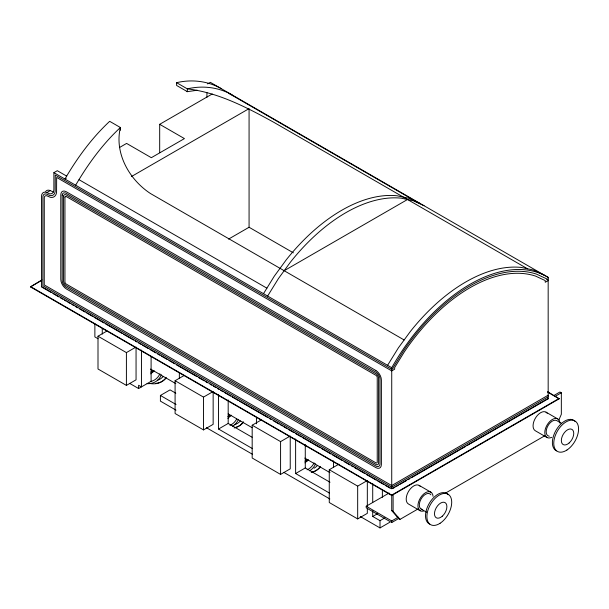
<?xml version="1.0" encoding="UTF-8"?>
<svg xmlns="http://www.w3.org/2000/svg" width="609" height="609" viewBox="0 0 609 609"><rect width="100%" height="100%" fill="white"/><g stroke="black" fill="none" stroke-linecap="round" stroke-linejoin="round"><path stroke-width="0.91" d="M558.796 420.149L561.338 414.28L561.338 392.79L559.96 391.99L553.391 395.781M75.645 185.22C87.955 164.148 102.495 144.196 120.392 127.517L109.673 121.32C91.776 138.007 77.229 157.959 64.927 179.023L66.282 178.239M263.491 293.667L274.278 276.204L286.268 259.799A154.13 88.99 -60 0 1 397.152 195.786L409.141 198.344L419.928 203.345M267.625 296.058L278.42 278.587L290.402 262.19A154.13 88.99 -60 0 1 401.285 198.176L413.275 200.726L424.062 205.735M387.59 365.316L398.385 347.853L410.375 331.456A154.13 88.99 -60 0 1 521.251 267.435L533.24 269.993L544.035 275.002M150.758 373.888L154.199 370.698M227.85 418.391L231.291 415.201M304.942 462.901L308.375 459.711M51.346 292.602L41.481 286.9L41.481 196.54A8.777 5.07 60 0 1 46.878 192.551L49.496 193.776A8.907 5.146 60 0 0 53.889 189.376L53.889 172.659L57.292 170.695L66.746 176.153M207.608 83.913L210.333 82.337L548.169 277.384L548.169 398.796M120.034 147.211L126.596 143.419L151.329 157.701L184.428 138.593L159.687 124.312L159.687 152.692M159.687 124.312L212.214 93.992M46.878 192.551L50.281 190.587L52.899 191.812A8.907 5.146 60 0 0 53.721 191.904M131.498 176.511L249.073 108.63L249.073 227.256L293.401 252.849M547.681 391.747L559.199 398.796L391.732 495.482L30.45 286.9L41.945 279.866M30.45 286.9L41.123 280.741M228.558 239.101L249.073 227.256M136.058 347.031L136.058 379.826L126.406 385.398L98.003 369.001L98.003 336.198L106.849 331.09M98.003 336.198L126.406 352.603L135.251 347.495M284.175 270.716L407.52 199.501M129.618 383.358L138.608 388.542L151.101 381.333L151.101 356.387M175.088 380.709L203.497 397.106L213.15 391.534L213.15 424.336L203.497 429.908L175.088 413.511L175.088 380.709L183.941 375.601M176.031 410.154L160.403 401.125L160.403 395.462L170.056 389.889L175.818 393.216M218.532 394.48L218.532 429.025L228.185 423.453L252.088 437.247M290.234 436.044L290.234 468.839L280.582 474.411L252.179 458.014L252.179 425.211L261.025 420.103M548.169 278.983L546.791 279.775L546.791 278.892L536.521 274.126A152.174 87.856 -60 0 0 403.379 350.997L393.109 367.615L393.109 368.506L391.732 369.298L55.274 175.049L55.198 191.371A10.863 6.273 60 0 1 49.915 195.535L46.436 194.027A6.821 3.936 60 0 0 42.904 196.638L42.858 285.705L391.732 487.124L548.169 396.809M548.169 280.574L545.238 282.264L545.238 280.582L535.562 276.098A149.974 86.585 -60 0 0 404.338 351.857L394.662 367.516L394.662 369.199L391.732 370.889L56.652 177.432L56.568 192.383A12.819 7.399 60 0 1 50.334 197.301L46.794 195.771A4.864 2.809 60 0 0 44.274 197.636L44.236 284.913L391.732 485.533L548.169 395.211M252.179 425.211L280.582 441.616L289.435 436.508M295.624 438.99L295.624 473.528L305.276 467.956L330.002 482.229M367.326 508.66L367.326 513.349L357.673 518.921L329.263 502.524L329.263 469.722L338.916 464.149M329.263 469.722L357.673 486.119L366.519 481.011M41.481 286.504L391.732 488.715L548.169 398.4M392.554 488.639L395.02 487.215M396.657 486.271L398.316 485.312M399.938 484.376L406.553 480.562M408.144 479.641L409.842 478.659M411.425 477.745L451.01 454.893M451.634 454.527L458.425 450.614M459.019 450.264L465.832 446.336M467.225 445.529L469.95 443.953M470.513 443.634L509.078 421.367M509.474 421.139L525.94 411.631M526.313 411.418L548.473 398.621M554.776 396.573L561.338 392.79M399.078 518.312L391.732 522.552L366.222 507.83L366.222 506.239L389.098 493.031M559.199 398.4L391.732 495.087L30.45 286.504M372.716 510.822L372.716 516.462L377.542 513.676M372.716 516.462L380.008 520.672L384.835 517.886M366.222 506.239L391.732 520.961L398.263 517.186M360.269 516.523L380.008 527.919L389.661 522.347M391.732 494.721L391.732 510.608L398.621 518.571L400.006 519.37L418.079 508.934M445.187 493.282L544.583 435.892M153.377 371.65L150.705 372.114M307.56 460.663L304.881 461.135M176.61 82.679L187.336 88.868L187.336 91.647L176.61 85.458L176.61 82.679C191.629 79.124 207.92 80.936 221.364 88.708M186.955 91.715L197.255 90.223M227.796 416.625L228.672 416.708M232.082 94.897C218.646 87.125 202.355 85.313 187.336 88.868C218.41 92.545 246.721 107.397 273.761 122.28L527.485 268.767M228.687 93.322L416.526 201.769M547.681 392.143L553.436 395.469M555.088 396.421L559.199 398.796M546.014 412.156L557.737 418.923M561.49 423.346L556.763 420.613A8.777 5.07 -60 0 0 547.453 426.696A8.777 5.07 -60 0 0 549.272 436.211M404.14 339.974L150.415 193.495C129.222 179.579 114.233 153.133 120.392 127.517L120.392 130.296M547.011 437.506L535.288 430.738A10.726 6.189 -60 0 1 536.034 417.165A10.726 6.189 -60 0 1 547.225 413.275M79.048 179.708L266.894 288.164M53.889 172.659L391.732 367.707A154.13 88.99 -60 0 1 548.169 277.384M419.152 485.403L430.875 492.171M52.991 293.546L58.746 296.872M60.39 297.816L62.856 299.247M64.501 300.191L66.145 301.143M67.789 302.094L70.256 303.518M71.9 304.462L73.544 305.413M75.189 306.365L77.655 307.789M79.299 308.74L85.054 312.059M86.699 313.011L92.454 316.33M94.098 317.281L103.964 322.976M105.608 323.927L122.051 333.42M123.696 334.371L133.569 340.066M135.213 341.017L136.858 341.969M138.502 342.913L140.968 344.336M142.613 345.288L148.368 348.614M150.012 349.558L155.767 352.885M157.411 353.829L159.878 355.253M161.522 356.204L167.277 359.531M168.921 360.475L174.676 363.801M176.321 364.753L196.874 376.613M198.519 377.565L204.274 380.891M205.918 381.835L207.562 382.787M210.029 384.21L211.673 385.162M213.317 386.114L215.784 387.537M217.428 388.481L219.073 389.433M220.717 390.384L223.183 391.808M224.828 392.759L230.583 396.078M232.227 397.03L237.982 400.349M239.626 401.301L267.579 417.439M269.224 418.391L270.868 419.335M273.334 420.766L279.089 424.085M280.734 425.036L282.378 425.98M284.022 426.932L286.489 428.355M288.133 429.307L293.888 432.626M295.532 433.578L301.288 436.904M302.932 437.848L320.197 447.821M321.841 448.772L330.885 453.987M332.529 454.938L342.403 460.632M344.047 461.584L349.802 464.911M351.446 465.855L353.091 466.806M354.735 467.758L357.201 469.181M358.846 470.133L364.601 473.452M366.245 474.403L376.111 480.098M377.755 481.049L383.51 484.368M385.154 485.32L390.087 488.167M421.124 509.055L426.643 512.238M420.149 510.745L408.433 503.978A10.726 6.189 -60 0 1 409.172 490.405A10.726 6.189 -60 0 1 420.362 486.515M98.118 338.787L94.875 336.906L94.875 323.76M151.101 369.374L175.818 383.64M228.185 413.876L252.088 427.678M305.276 458.387L330.002 472.66M391.732 510.608L393.109 511.408L400.006 519.37M160.403 395.462L176.054 404.498M218.532 429.025L252.324 448.529M295.624 473.528L329.408 493.039M206.459 427.724L252.522 454.314M283.779 472.356L329.834 498.954M304.896 458.006L306.997 460.99M228.329 414.242L229.913 416.48M150.72 368.993L152.821 371.977M393.109 494.584L393.109 511.408M391.732 367.707L391.732 488.715M391.732 520.961L391.732 522.552M382.368 489.91L382.368 497.325M380.008 520.672L380.008 527.919M372.716 483.554L372.716 502.356M367.326 480.547L367.326 506.787M357.673 486.119L357.673 518.921M333.534 460.868L333.534 467.407M305.276 444.479L305.276 467.956M280.582 441.616L280.582 474.411M256.442 417.302L256.442 423.834M228.185 399.968L228.185 423.453M206.931 92.659L206.931 97.303M203.497 397.106L203.497 429.908M179.35 372.792L179.35 378.395M141.448 350.076L141.448 386.905L138.608 385.269L138.608 388.542M126.406 352.603L126.406 385.398M102.266 328.403L102.266 334.067M551.716 437.315A10.726 6.189 -60 0 1 544.796 432.337A10.726 6.189 -60 0 1 552.157 419.586A10.726 6.189 -60 0 1 559.93 423.088M556.58 450.866A17.554 10.132 -60 0 1 556.626 429.292A17.554 10.132 -60 0 1 575.124 421.481M422.41 509.451A8.777 5.07 -60 0 1 421.124 498.923A8.777 5.07 -60 0 1 430.89 494.774M423.552 511.05A10.726 6.189 -60 0 1 418.01 504.518A10.726 6.189 -60 0 1 425.737 492.574A10.726 6.189 -60 0 1 433.068 496.335M429.718 524.113A17.554 10.132 -60 0 1 429.764 502.532A17.554 10.132 -60 0 1 448.262 494.721M45.713 191.477A8.777 5.07 60 0 1 50.281 190.587M315.614 463.814A39.768 22.959 60 0 1 309.517 470.833M317.426 465.466A39.768 22.959 60 0 1 314.069 468.207M314.107 462.848A37.758 21.802 60 0 1 307.058 469.813M319.816 467.149A42.813 24.718 60 0 1 311.229 472.493M320.578 466.715A42.813 24.718 60 0 1 312.912 471.83M161.438 374.801A39.768 22.959 60 0 1 147.066 383.655M163.242 376.453A39.768 22.959 60 0 1 157.541 380.26M159.931 373.835A37.758 21.802 60 0 1 150.492 381.538M166.219 377.359A42.813 24.718 60 0 1 149.73 383.464M165.777 378.433A42.813 24.718 60 0 1 155.896 383.32M238.522 419.312A39.768 22.959 60 0 1 232.432 426.323M240.334 420.956A39.768 22.959 60 0 1 234.632 424.762M236.596 419.152A37.758 21.802 60 0 1 229.966 425.303M243.311 421.87A42.813 24.718 60 0 1 234.138 427.982M243.486 422.204A42.813 24.718 60 0 1 235.828 427.32M62.202 195.146L62.202 280.779A5.846 3.372 60 0 0 65.764 286.946L376.408 466.296A5.846 3.372 60 0 0 379.97 464.241L379.97 378.608A5.846 3.372 60 0 0 376.408 372.442L65.764 193.091A5.846 3.372 60 0 0 62.202 195.146M63.572 196.144L63.572 281.366A3.89 2.246 60 0 0 65.939 285.469L376.233 464.606A3.89 2.246 60 0 0 378.6 463.243L378.6 378.022A3.89 2.246 60 0 0 376.233 373.918L65.939 194.773A3.89 2.246 60 0 0 63.572 196.144M64.942 197.141L64.942 281.944A1.941 1.119 60 0 0 66.122 283.992L376.05 462.924A1.941 1.119 60 0 0 377.23 462.246L377.23 377.443A1.941 1.119 60 0 0 376.05 375.395L66.122 196.463A1.941 1.119 60 0 0 64.942 197.141M375.875 370.493L66.305 191.766A7.803 4.507 60 0 0 60.786 194.949L60.786 279.341A7.803 4.507 60 0 0 66.305 288.894L375.875 467.621A7.803 4.507 60 0 0 381.386 464.439L381.386 380.046A7.803 4.507 60 0 0 375.875 370.493M566.941 450.028A17.554 10.132 -60 0 0 576.502 422.273A17.554 10.132 -60 0 0 555.05 436.219A17.554 10.132 -60 0 0 566.941 450.028M569.149 442.964A8.777 5.07 -60 0 0 571.927 429.368A8.777 5.07 -60 0 0 561.551 438.579A8.777 5.07 -60 0 0 569.149 442.964M440.086 523.268A17.554 10.132 -60 0 0 449.64 495.52A17.554 10.132 -60 0 0 428.188 509.467A17.554 10.132 -60 0 0 440.086 523.268M442.286 516.204A8.777 5.07 -60 0 0 445.072 502.615A8.777 5.07 -60 0 0 434.689 511.819A8.777 5.07 -60 0 0 442.286 516.204"/></g></svg>
